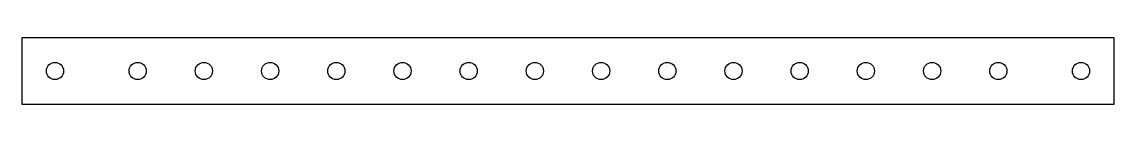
# Model space of a CAD drawing. Header units: inches. Extents: x -16.5 to 0, y 0 to 1.
import ezdxf

# ---------------------------------------------------------------- set-up
doc = ezdxf.new("R2010")
doc.units = ezdxf.units.IN
doc.header["$MEASUREMENT"] = 0

msp = doc.modelspace()

# ---------------------------------------------------------------- linework, layer by layer
msp.add_lwpolyline([(0, 0), (0, 1), (-16.5, 1), (-16.5, 0)], close=True)
for centre in [(-16, 0.5), (-14.75, 0.5), (-13.75, 0.5), (-12.75, 0.5), (-11.75, 0.5), (-10.75, 0.5), (-9.75, 0.5), (-8.75, 0.5), (-7.75, 0.5), (-6.75, 0.5), (-5.75, 0.5), (-4.75, 0.5), (-3.75, 0.5), (-2.75, 0.5), (-1.75, 0.5), (-0.5, 0.5)]:
    msp.add_circle(centre, 0.13)

doc.saveas('drawing.dxf')
